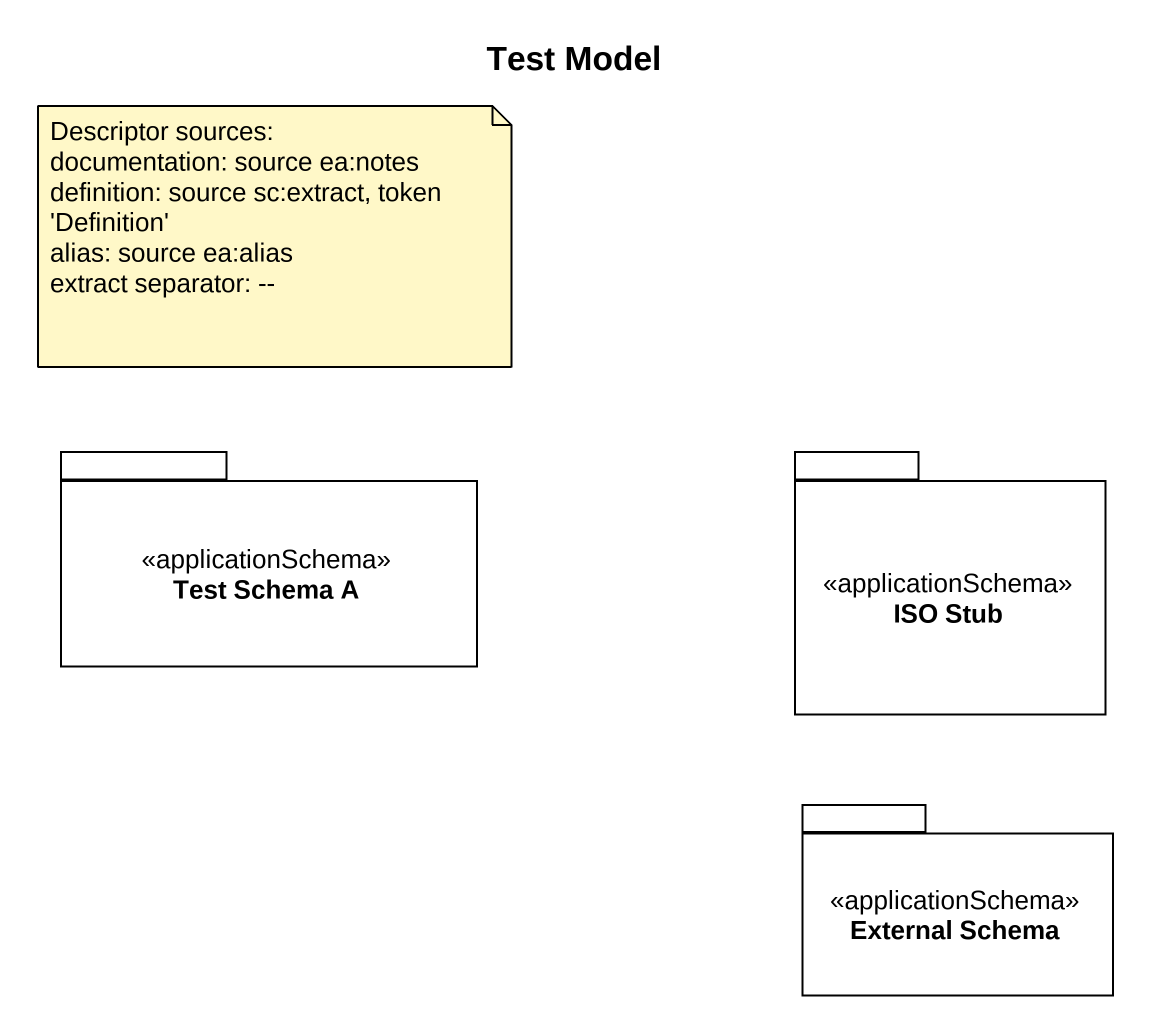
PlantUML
@startuml
title Test Model
package "Test Schema A" as Test_Schema_A <<applicationSchema>> {
}
package "ISO Stub" as ISO_Stub <<applicationSchema>> {
}
package "External Schema" as External_Schema <<applicationSchema>> {
}
note as N1
  Descriptor sources:
  documentation: source ea:notes
  definition: source sc:extract, token 'Definition'
  alias: source ea:alias
  extract separator: --
end note
@enduml
